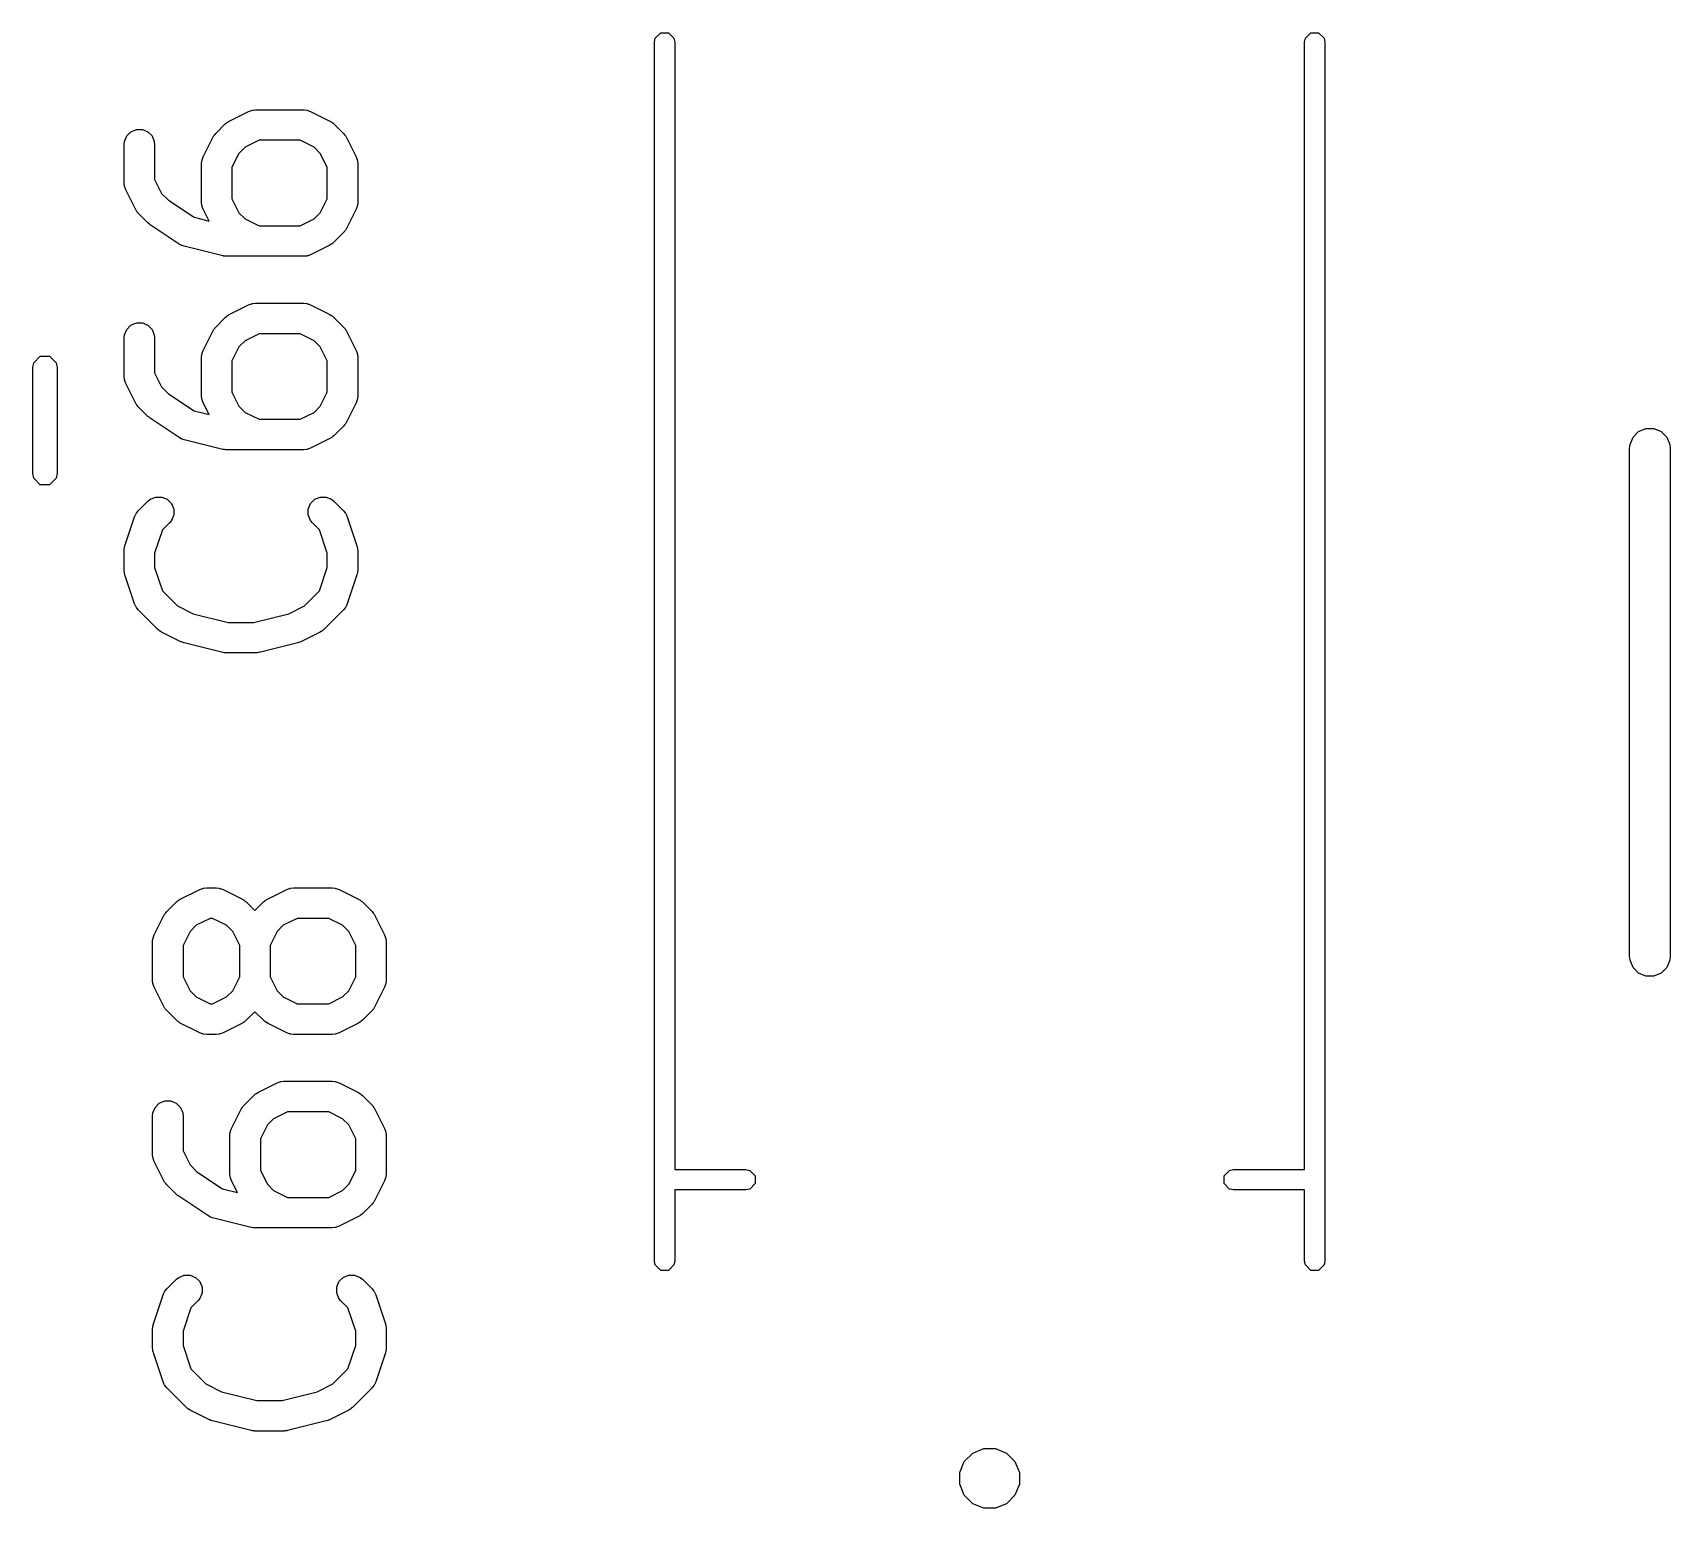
# Model space of a CAD drawing. Header units: inches. Extents: x 1.31 to 5.24, y -7.02 to -1.13.
# Drawn here: x 4.3618 to 4.6791, y -1.8786 to -1.5927 of the extents above; entities that cross this region are included whole.
import ezdxf

# ---------------------------------------------------------------- set-up
doc = ezdxf.new("R2010")
doc.units = ezdxf.units.IN
doc.header["$MEASUREMENT"] = 0
doc.layers.add('F.Silkscreen', color=41, linetype='CONTINUOUS', true_color=0xf2eda1)

msp = doc.modelspace()

# ---------------------------------------------------------------- linework, layer by layer
at = {"layer": 'F.Silkscreen', "linetype": 'CONTINUOUS'}
for p, q in [((4.48243, -1.59373), (4.4835, -1.59267)), ((4.4835, -1.59267), (4.48501, -1.59267)), ((4.48501, -1.59267), (4.48607, -1.59373)), ((4.60842, -1.59373), (4.60948, -1.59267)), ((4.60948, -1.59267), (4.61099, -1.59267)), ((4.61099, -1.59267), (4.61205, -1.59373)), ((4.48228, -1.59449), (4.48243, -1.59373)), ((4.48228, -1.83071), (4.48228, -1.59449)), ((4.48607, -1.59373), (4.48622, -1.59449)), ((4.48622, -1.59449), (4.48622, -1.81299)), ((4.60827, -1.59449), (4.60842, -1.59373)), ((4.60827, -1.81299), (4.60827, -1.59449)), ((4.61205, -1.59373), (4.6122, -1.59449)), ((4.6122, -1.59449), (4.6122, -1.83071)), ((4.3999, -1.60979), (4.40365, -1.60791)), ((4.40365, -1.60791), (4.40419, -1.60771)), ((4.40419, -1.60771), (4.4043, -1.6077)), ((4.4043, -1.6077), (4.40439, -1.60766)), ((4.40439, -1.60766), (4.40497, -1.6076)), ((4.40497, -1.6076), (4.41434, -1.6076)), ((4.41434, -1.6076), (4.41492, -1.60766)), ((4.41492, -1.60766), (4.41502, -1.6077)), ((4.41502, -1.6077), (4.41512, -1.60771)), ((4.41512, -1.60771), (4.41566, -1.60791)), ((4.41566, -1.60791), (4.41941, -1.60979)), ((4.38002, -1.61266), (4.38083, -1.61185)), ((4.38083, -1.61185), (4.3819, -1.61141)), ((4.3819, -1.61141), (4.38305, -1.61141)), ((4.38305, -1.61141), (4.38411, -1.61185)), ((4.38411, -1.61185), (4.38493, -1.61266)), ((4.39726, -1.61222), (4.39913, -1.61034)), ((4.39913, -1.61034), (4.39936, -1.61016)), ((4.39936, -1.61016), (4.39941, -1.6101)), ((4.39941, -1.6101), (4.3995, -1.61004)), ((4.3995, -1.61004), (4.39958, -1.60997)), ((4.39958, -1.60997), (4.39965, -1.60994)), ((4.39965, -1.60994), (4.3999, -1.60979)), ((4.41941, -1.60979), (4.41966, -1.60994)), ((4.41966, -1.60994), (4.41973, -1.60997)), ((4.41973, -1.60997), (4.41982, -1.61004)), ((4.41982, -1.61004), (4.4199, -1.6101)), ((4.4199, -1.6101), (4.41996, -1.61016)), ((4.41996, -1.61016), (4.42018, -1.61034)), ((4.42018, -1.61034), (4.42206, -1.61222)), ((4.37952, -1.6143), (4.37958, -1.61373)), ((4.37952, -1.6218), (4.37952, -1.6143)), ((4.37958, -1.61373), (4.38002, -1.61266)), ((4.38493, -1.61266), (4.38537, -1.61373)), ((4.38537, -1.61373), (4.38543, -1.6143)), ((4.38543, -1.6143), (4.38543, -1.62111)), ((4.39483, -1.61673), (4.39671, -1.61298)), ((4.39671, -1.61298), (4.39686, -1.61274)), ((4.39686, -1.61274), (4.39689, -1.61266)), ((4.39689, -1.61266), (4.39696, -1.61258)), ((4.39696, -1.61258), (4.39701, -1.61249)), ((4.39701, -1.61249), (4.39707, -1.61244)), ((4.39707, -1.61244), (4.39726, -1.61222)), ((4.40297, -1.61486), (4.40177, -1.61605)), ((4.40567, -1.61351), (4.40297, -1.61486)), ((4.41365, -1.61351), (4.40567, -1.61351)), ((4.41634, -1.61486), (4.41365, -1.61351)), ((4.41754, -1.61605), (4.41634, -1.61486)), ((4.42206, -1.61222), (4.42224, -1.61244)), ((4.42224, -1.61244), (4.4223, -1.61249)), ((4.4223, -1.61249), (4.42236, -1.61258)), ((4.42236, -1.61258), (4.42242, -1.61266)), ((4.42242, -1.61266), (4.42245, -1.61274)), ((4.42245, -1.61274), (4.42261, -1.61298)), ((4.42261, -1.61298), (4.42448, -1.61673)), ((4.39452, -1.61805), (4.39458, -1.61748)), ((4.39452, -1.62555), (4.39452, -1.61805)), ((4.39458, -1.61748), (4.39462, -1.61738)), ((4.39462, -1.61727), (4.39483, -1.61673)), ((4.39462, -1.61738), (4.39462, -1.61727)), ((4.40177, -1.61605), (4.40042, -1.61875)), ((4.41889, -1.61875), (4.41754, -1.61605)), ((4.42448, -1.61673), (4.42469, -1.61727)), ((4.42469, -1.61727), (4.4247, -1.61738)), ((4.4247, -1.61738), (4.42474, -1.61748)), ((4.42474, -1.61748), (4.4248, -1.61805)), ((4.4248, -1.61805), (4.4248, -1.62555)), ((4.38543, -1.62111), (4.38677, -1.6238)), ((4.40042, -1.61875), (4.40042, -1.62486)), ((4.41889, -1.62486), (4.41889, -1.61875)), ((4.37958, -1.62238), (4.37952, -1.6218)), ((4.37962, -1.62248), (4.37958, -1.62238)), ((4.37963, -1.62258), (4.37962, -1.62248)), ((4.37983, -1.62312), (4.37963, -1.62258)), ((4.38171, -1.62687), (4.37983, -1.62312)), ((4.38677, -1.6238), (4.3881, -1.62513)), ((4.38186, -1.62712), (4.38171, -1.62687)), ((4.38189, -1.62719), (4.38186, -1.62712)), ((4.38196, -1.62727), (4.38189, -1.62719)), ((4.38202, -1.62736), (4.38196, -1.62727)), ((4.38207, -1.62741), (4.38202, -1.62736)), ((4.38226, -1.62764), (4.38207, -1.62741)), ((4.38413, -1.62952), (4.38226, -1.62764)), ((4.3881, -1.62513), (4.39306, -1.62844)), ((4.39458, -1.62613), (4.39452, -1.62555)), ((4.39462, -1.62623), (4.39458, -1.62613)), ((4.39462, -1.62633), (4.39462, -1.62623)), ((4.39483, -1.62687), (4.39462, -1.62633)), ((4.39598, -1.62917), (4.39483, -1.62687)), ((4.40042, -1.62486), (4.40177, -1.62755)), ((4.40177, -1.62755), (4.40297, -1.62875)), ((4.41634, -1.62875), (4.41754, -1.62755)), ((4.41754, -1.62755), (4.41889, -1.62486)), ((4.42448, -1.62687), (4.42261, -1.63062)), ((4.42469, -1.62633), (4.42448, -1.62687)), ((4.4247, -1.62623), (4.42469, -1.62633)), ((4.42474, -1.62613), (4.4247, -1.62623)), ((4.4248, -1.62555), (4.42474, -1.62613)), ((4.38414, -1.62952), (4.38413, -1.62952)), ((4.38437, -1.62971), (4.38414, -1.62952)), ((4.38414, -1.62952), (4.38414, -1.62952)), ((4.38458, -1.62988), (4.38437, -1.62971)), ((4.39021, -1.63363), (4.38458, -1.62988)), ((4.38458, -1.62988), (4.38458, -1.62988)), ((4.38458, -1.62988), (4.38458, -1.62988)), ((4.39306, -1.62844), (4.39598, -1.62917)), ((4.40297, -1.62875), (4.40567, -1.6301)), ((4.40567, -1.6301), (4.41365, -1.6301)), ((4.41365, -1.6301), (4.41634, -1.62875)), ((4.42236, -1.63102), (4.4223, -1.63111)), ((4.42242, -1.63094), (4.42236, -1.63102)), ((4.42245, -1.63087), (4.42242, -1.63094)), ((4.42261, -1.63062), (4.42245, -1.63087)), ((4.39053, -1.6338), (4.39021, -1.63363)), ((4.39059, -1.63385), (4.39053, -1.6338)), ((4.39066, -1.63387), (4.39059, -1.63385)), ((4.39072, -1.63391), (4.39066, -1.63387)), ((4.39079, -1.63392), (4.39072, -1.63391)), ((4.39113, -1.63404), (4.39079, -1.63392)), ((4.39863, -1.63592), (4.39113, -1.63404)), ((4.41941, -1.63382), (4.41566, -1.63569)), ((4.41966, -1.63366), (4.41941, -1.63382)), ((4.41973, -1.63363), (4.41966, -1.63366)), ((4.41982, -1.63357), (4.41973, -1.63363)), ((4.4199, -1.63351), (4.41982, -1.63357)), ((4.41996, -1.63345), (4.4199, -1.63351)), ((4.42018, -1.63327), (4.41996, -1.63345)), ((4.42206, -1.63139), (4.42018, -1.63327)), ((4.42224, -1.63116), (4.42206, -1.63139)), ((4.4223, -1.63111), (4.42224, -1.63116)), ((4.39873, -1.63593), (4.39863, -1.63592)), ((4.39877, -1.63595), (4.39873, -1.63593)), ((4.39899, -1.63597), (4.39877, -1.63595)), ((4.3992, -1.636), (4.39899, -1.63597)), ((4.39925, -1.63599), (4.3992, -1.636)), ((4.39935, -1.636), (4.39925, -1.63599)), ((4.41434, -1.636), (4.39935, -1.636)), ((4.41492, -1.63595), (4.41434, -1.636)), ((4.41502, -1.63591), (4.41492, -1.63595)), ((4.41512, -1.6359), (4.41502, -1.63591)), ((4.41566, -1.63569), (4.41512, -1.6359)), ((4.3999, -1.64728), (4.40365, -1.64541)), ((4.40365, -1.64541), (4.40419, -1.6452)), ((4.40419, -1.6452), (4.4043, -1.64519)), ((4.4043, -1.64519), (4.40439, -1.64515)), ((4.40439, -1.64515), (4.40497, -1.6451)), ((4.40497, -1.6451), (4.41434, -1.6451)), ((4.41434, -1.6451), (4.41492, -1.64515)), ((4.41492, -1.64515), (4.41502, -1.64519)), ((4.41502, -1.64519), (4.41512, -1.6452)), ((4.41512, -1.6452), (4.41566, -1.64541)), ((4.41566, -1.64541), (4.41941, -1.64728)), ((4.38002, -1.65016), (4.38083, -1.64934)), ((4.38083, -1.64934), (4.3819, -1.6489)), ((4.3819, -1.6489), (4.38305, -1.6489)), ((4.38305, -1.6489), (4.38411, -1.64934)), ((4.38411, -1.64934), (4.38493, -1.65016)), ((4.39689, -1.65016), (4.39696, -1.65008)), ((4.39696, -1.65008), (4.39701, -1.64999)), ((4.39701, -1.64999), (4.39707, -1.64994)), ((4.39707, -1.64994), (4.39726, -1.64971)), ((4.39726, -1.64971), (4.39913, -1.64784)), ((4.39913, -1.64784), (4.39936, -1.64765)), ((4.39936, -1.64765), (4.39941, -1.64759)), ((4.39941, -1.64759), (4.3995, -1.64754)), ((4.3995, -1.64754), (4.39958, -1.64747)), ((4.39958, -1.64747), (4.39965, -1.64744)), ((4.39965, -1.64744), (4.3999, -1.64728)), ((4.41941, -1.64728), (4.41966, -1.64744)), ((4.41966, -1.64744), (4.41973, -1.64747)), ((4.41973, -1.64747), (4.41982, -1.64754)), ((4.41982, -1.64754), (4.4199, -1.64759)), ((4.4199, -1.64759), (4.41996, -1.64765)), ((4.41996, -1.64765), (4.42018, -1.64784)), ((4.42018, -1.64784), (4.42206, -1.64971)), ((4.42206, -1.64971), (4.42224, -1.64994)), ((4.42224, -1.64994), (4.4223, -1.64999)), ((4.4223, -1.64999), (4.42236, -1.65008)), ((4.42236, -1.65008), (4.42242, -1.65016)), ((4.37952, -1.6518), (4.37958, -1.65122)), ((4.37952, -1.6593), (4.37952, -1.6518)), ((4.37958, -1.65122), (4.38002, -1.65016)), ((4.38493, -1.65016), (4.38537, -1.65122)), ((4.38537, -1.65122), (4.38543, -1.6518)), ((4.38543, -1.6518), (4.38543, -1.6586)), ((4.39483, -1.65423), (4.39671, -1.65048)), ((4.39671, -1.65048), (4.39686, -1.65023)), ((4.39686, -1.65023), (4.39689, -1.65016)), ((4.40297, -1.65235), (4.40177, -1.65355)), ((4.40567, -1.651), (4.40297, -1.65235)), ((4.41365, -1.651), (4.40567, -1.651)), ((4.41634, -1.65235), (4.41365, -1.651)), ((4.41754, -1.65355), (4.41634, -1.65235)), ((4.42242, -1.65016), (4.42245, -1.65023)), ((4.42245, -1.65023), (4.42261, -1.65048)), ((4.42261, -1.65048), (4.42448, -1.65423)), ((4.36199, -1.65663), (4.36327, -1.65535)), ((4.36327, -1.65535), (4.36508, -1.65535)), ((4.36508, -1.65535), (4.36636, -1.65663)), ((4.39452, -1.65555), (4.39458, -1.65497)), ((4.39452, -1.66305), (4.39452, -1.65555)), ((4.39458, -1.65497), (4.39462, -1.65488)), ((4.39462, -1.65477), (4.39483, -1.65423)), ((4.39462, -1.65488), (4.39462, -1.65477)), ((4.40177, -1.65355), (4.40042, -1.65625)), ((4.40042, -1.65625), (4.40042, -1.66235)), ((4.41889, -1.65625), (4.41754, -1.65355)), ((4.41889, -1.66235), (4.41889, -1.65625)), ((4.42448, -1.65423), (4.42469, -1.65477)), ((4.42469, -1.65477), (4.4247, -1.65488)), ((4.4247, -1.65488), (4.42474, -1.65497)), ((4.42474, -1.65497), (4.4248, -1.65555)), ((4.4248, -1.65555), (4.4248, -1.66305)), ((4.36181, -1.65753), (4.36199, -1.65663)), ((4.36181, -1.6781), (4.36181, -1.65753)), ((4.36636, -1.65663), (4.36654, -1.65753)), ((4.36654, -1.65753), (4.36654, -1.6781)), ((4.37958, -1.65987), (4.37952, -1.6593)), ((4.38543, -1.6586), (4.38677, -1.6613)), ((4.37962, -1.65997), (4.37958, -1.65987)), ((4.37963, -1.66008), (4.37962, -1.65997)), ((4.37983, -1.66062), (4.37963, -1.66008)), ((4.38171, -1.66437), (4.37983, -1.66062)), ((4.38677, -1.6613), (4.3881, -1.66263)), ((4.3881, -1.66263), (4.39306, -1.66593)), ((4.40042, -1.66235), (4.40177, -1.66505)), ((4.41754, -1.66505), (4.41889, -1.66235)), ((4.38186, -1.66462), (4.38171, -1.66437)), ((4.38189, -1.66469), (4.38186, -1.66462)), ((4.38196, -1.66477), (4.38189, -1.66469)), ((4.38202, -1.66486), (4.38196, -1.66477)), ((4.38207, -1.66491), (4.38202, -1.66486)), ((4.38226, -1.66514), (4.38207, -1.66491)), ((4.38413, -1.66701), (4.38226, -1.66514)), ((4.39306, -1.66593), (4.39598, -1.66666)), ((4.39458, -1.66362), (4.39452, -1.66305)), ((4.39462, -1.66372), (4.39458, -1.66362)), ((4.39462, -1.66383), (4.39462, -1.66372)), ((4.39483, -1.66437), (4.39462, -1.66383)), ((4.39598, -1.66666), (4.39483, -1.66437)), ((4.40177, -1.66505), (4.40297, -1.66625)), ((4.41634, -1.66625), (4.41754, -1.66505)), ((4.42448, -1.66437), (4.42261, -1.66812)), ((4.42469, -1.66383), (4.42448, -1.66437)), ((4.4247, -1.66372), (4.42469, -1.66383)), ((4.42474, -1.66362), (4.4247, -1.66372)), ((4.4248, -1.66305), (4.42474, -1.66362)), ((4.38414, -1.66701), (4.38413, -1.66701)), ((4.38437, -1.6672), (4.38414, -1.66701)), ((4.38414, -1.66701), (4.38414, -1.66701)), ((4.38458, -1.66738), (4.38437, -1.6672)), ((4.39021, -1.67113), (4.38458, -1.66738)), ((4.38458, -1.66738), (4.38458, -1.66738)), ((4.38458, -1.66738), (4.38458, -1.66738)), ((4.40297, -1.66625), (4.40567, -1.66759)), ((4.40567, -1.66759), (4.41365, -1.66759)), ((4.41365, -1.66759), (4.41634, -1.66625)), ((4.42206, -1.66889), (4.42018, -1.67076)), ((4.42224, -1.66866), (4.42206, -1.66889)), ((4.4223, -1.66861), (4.42224, -1.66866)), ((4.42236, -1.66852), (4.4223, -1.66861)), ((4.42242, -1.66844), (4.42236, -1.66852)), ((4.42245, -1.66837), (4.42242, -1.66844)), ((4.42261, -1.66812), (4.42245, -1.66837)), ((4.39053, -1.6713), (4.39021, -1.67113)), ((4.39059, -1.67134), (4.39053, -1.6713)), ((4.39066, -1.67137), (4.39059, -1.67134)), ((4.39072, -1.6714), (4.39066, -1.67137)), ((4.39079, -1.67142), (4.39072, -1.6714)), ((4.39113, -1.67154), (4.39079, -1.67142)), ((4.39863, -1.67341), (4.39113, -1.67154)), ((4.41941, -1.67131), (4.41566, -1.67319)), ((4.41966, -1.67116), (4.41941, -1.67131)), ((4.41973, -1.67113), (4.41966, -1.67116)), ((4.41982, -1.67106), (4.41973, -1.67113)), ((4.4199, -1.67101), (4.41982, -1.67106)), ((4.41996, -1.67095), (4.4199, -1.67101)), ((4.42018, -1.67076), (4.41996, -1.67095)), ((4.67134, -1.67246), (4.67192, -1.67104)), ((4.67192, -1.67104), (4.67301, -1.66995)), ((4.67301, -1.66995), (4.67443, -1.66937)), ((4.67443, -1.66937), (4.67596, -1.66937)), ((4.67596, -1.66937), (4.67738, -1.66995)), ((4.67738, -1.66995), (4.67847, -1.67104)), ((4.67847, -1.67104), (4.67906, -1.67246)), ((4.39873, -1.67343), (4.39863, -1.67341)), ((4.39877, -1.67344), (4.39873, -1.67343)), ((4.39899, -1.67346), (4.39877, -1.67344)), ((4.3992, -1.6735), (4.39899, -1.67346)), ((4.39925, -1.67349), (4.3992, -1.6735)), ((4.39935, -1.6735), (4.39925, -1.67349)), ((4.41434, -1.6735), (4.39935, -1.6735)), ((4.41492, -1.67344), (4.41434, -1.6735)), ((4.41502, -1.6734), (4.41492, -1.67344)), ((4.41512, -1.6734), (4.41502, -1.6734)), ((4.41566, -1.67319), (4.41512, -1.6734)), ((4.67126, -1.67323), (4.67134, -1.67246)), ((4.67126, -1.77165), (4.67126, -1.67323)), ((4.67906, -1.67246), (4.67913, -1.67323)), ((4.67913, -1.67323), (4.67913, -1.77165)), ((4.36199, -1.679), (4.36181, -1.6781)), ((4.36654, -1.6781), (4.36636, -1.679)), ((4.36327, -1.68028), (4.36199, -1.679)), ((4.36508, -1.68028), (4.36327, -1.68028)), ((4.36636, -1.679), (4.36508, -1.68028)), ((4.38226, -1.68533), (4.38413, -1.68346)), ((4.38413, -1.68346), (4.38458, -1.68309)), ((4.38458, -1.68309), (4.38565, -1.68265)), ((4.38565, -1.68265), (4.3868, -1.68265)), ((4.3868, -1.68265), (4.38786, -1.68309)), ((4.38786, -1.68309), (4.38868, -1.68391)), ((4.38868, -1.68391), (4.38912, -1.68497)), ((4.38912, -1.68497), (4.38912, -1.68612)), ((4.4152, -1.68497), (4.41564, -1.68391)), ((4.4152, -1.68612), (4.4152, -1.68497)), ((4.41564, -1.68391), (4.41645, -1.68309)), ((4.41645, -1.68309), (4.41752, -1.68265)), ((4.41752, -1.68265), (4.41867, -1.68265)), ((4.41867, -1.68265), (4.41973, -1.68309)), ((4.41973, -1.68309), (4.42018, -1.68346)), ((4.42018, -1.68346), (4.42206, -1.68533)), ((4.37967, -1.69211), (4.38155, -1.68649)), ((4.38155, -1.68649), (4.38178, -1.68596)), ((4.38178, -1.68596), (4.38185, -1.68588)), ((4.38185, -1.68588), (4.38189, -1.68578)), ((4.38189, -1.68578), (4.38226, -1.68533)), ((4.38831, -1.68763), (4.38693, -1.68902)), ((4.38868, -1.68719), (4.38831, -1.68763)), ((4.38912, -1.68612), (4.38868, -1.68719)), ((4.41564, -1.68719), (4.4152, -1.68612)), ((4.41601, -1.68763), (4.41564, -1.68719)), ((4.41739, -1.68902), (4.41601, -1.68763)), ((4.42206, -1.68533), (4.42242, -1.68578)), ((4.42242, -1.68578), (4.42246, -1.68588)), ((4.42246, -1.68588), (4.42253, -1.68596)), ((4.42253, -1.68596), (4.42277, -1.68649)), ((4.42277, -1.68649), (4.42464, -1.69211)), ((4.38693, -1.68902), (4.38543, -1.69352)), ((4.41889, -1.69352), (4.41739, -1.68902)), ((4.37952, -1.69304), (4.37955, -1.69275)), ((4.37952, -1.69679), (4.37952, -1.69304)), ((4.37954, -1.69268), (4.37957, -1.69257)), ((4.37955, -1.69275), (4.37954, -1.69268)), ((4.37957, -1.69257), (4.37958, -1.69247)), ((4.37958, -1.69247), (4.37961, -1.6924)), ((4.37961, -1.6924), (4.37967, -1.69211)), ((4.38543, -1.69352), (4.38543, -1.69632)), ((4.41889, -1.69632), (4.41889, -1.69352)), ((4.42464, -1.69211), (4.42471, -1.6924)), ((4.42471, -1.6924), (4.42474, -1.69247)), ((4.42474, -1.69247), (4.42475, -1.69257)), ((4.42475, -1.69257), (4.42477, -1.69268)), ((4.42477, -1.69268), (4.42477, -1.69275)), ((4.42477, -1.69275), (4.4248, -1.69304)), ((4.4248, -1.69304), (4.4248, -1.69679)), ((4.37955, -1.69709), (4.37952, -1.69679)), ((4.37954, -1.69716), (4.37955, -1.69709)), ((4.37957, -1.69727), (4.37954, -1.69716)), ((4.37958, -1.69737), (4.37957, -1.69727)), ((4.37961, -1.69744), (4.37958, -1.69737)), ((4.37967, -1.69773), (4.37961, -1.69744)), ((4.38543, -1.69632), (4.38693, -1.70082)), ((4.41739, -1.70082), (4.41889, -1.69632)), ((4.42471, -1.69744), (4.42464, -1.69773)), ((4.42474, -1.69737), (4.42471, -1.69744)), ((4.42475, -1.69727), (4.42474, -1.69737)), ((4.42477, -1.69716), (4.42475, -1.69727)), ((4.4248, -1.69679), (4.42477, -1.69709)), ((4.42477, -1.69709), (4.42477, -1.69716)), ((4.38155, -1.70335), (4.37967, -1.69773)), ((4.38693, -1.70082), (4.38985, -1.70374)), ((4.41447, -1.70374), (4.41739, -1.70082)), ((4.42464, -1.69773), (4.42277, -1.70335)), ((4.38178, -1.70388), (4.38155, -1.70335)), ((4.38185, -1.70396), (4.38178, -1.70388)), ((4.38189, -1.70406), (4.38185, -1.70396)), ((4.38985, -1.70374), (4.39288, -1.70526)), ((4.41144, -1.70526), (4.41447, -1.70374)), ((4.42246, -1.70396), (4.42242, -1.70406)), ((4.42253, -1.70388), (4.42246, -1.70396)), ((4.42277, -1.70335), (4.42253, -1.70388)), ((4.38226, -1.70451), (4.38189, -1.70406)), ((4.38601, -1.70826), (4.38226, -1.70451)), ((4.39288, -1.70526), (4.39971, -1.70696)), ((4.39971, -1.70696), (4.40461, -1.70696)), ((4.40461, -1.70696), (4.41144, -1.70526)), ((4.42206, -1.70451), (4.41831, -1.70826)), ((4.42242, -1.70406), (4.42206, -1.70451)), ((4.38624, -1.70844), (4.38601, -1.70826)), ((4.38629, -1.7085), (4.38624, -1.70844)), ((4.38638, -1.70856), (4.38629, -1.7085)), ((4.38646, -1.70862), (4.38638, -1.70856)), ((4.38653, -1.70865), (4.38646, -1.70862)), ((4.38678, -1.70881), (4.38653, -1.70865)), ((4.39053, -1.71068), (4.38678, -1.70881)), ((4.41754, -1.70881), (4.41379, -1.71068)), ((4.41779, -1.70865), (4.41754, -1.70881)), ((4.41786, -1.70862), (4.41779, -1.70865)), ((4.41794, -1.70856), (4.41786, -1.70862)), ((4.41803, -1.7085), (4.41794, -1.70856)), ((4.41808, -1.70844), (4.41803, -1.7085)), ((4.41831, -1.70826), (4.41808, -1.70844)), ((4.39057, -1.7107), (4.39053, -1.71068)), ((4.39059, -1.71071), (4.39057, -1.7107)), ((4.39083, -1.7108), (4.39059, -1.71071)), ((4.39107, -1.71089), (4.39083, -1.7108)), ((4.39109, -1.71089), (4.39107, -1.71089)), ((4.39113, -1.71091), (4.39109, -1.71089)), ((4.39863, -1.71278), (4.39113, -1.71091)), ((4.39873, -1.7128), (4.39863, -1.71278)), ((4.39877, -1.71281), (4.39873, -1.7128)), ((4.39899, -1.71283), (4.39877, -1.71281)), ((4.3992, -1.71287), (4.39899, -1.71283)), ((4.39925, -1.71286), (4.3992, -1.71287)), ((4.39935, -1.71287), (4.39925, -1.71286)), ((4.40497, -1.71287), (4.39935, -1.71287)), ((4.40507, -1.71286), (4.40497, -1.71287)), ((4.40511, -1.71287), (4.40507, -1.71286)), ((4.40533, -1.71283), (4.40511, -1.71287)), ((4.40555, -1.71281), (4.40533, -1.71283)), ((4.40559, -1.7128), (4.40555, -1.71281)), ((4.40569, -1.71278), (4.40559, -1.7128)), ((4.41319, -1.71091), (4.40569, -1.71278)), ((4.41323, -1.71089), (4.41319, -1.71091)), ((4.41325, -1.71089), (4.41323, -1.71089)), ((4.41349, -1.7108), (4.41325, -1.71089)), ((4.41373, -1.71071), (4.41349, -1.7108)), ((4.41375, -1.7107), (4.41373, -1.71071)), ((4.41379, -1.71068), (4.41375, -1.7107)), ((4.38777, -1.763), (4.38965, -1.76113)), ((4.38965, -1.76113), (4.38987, -1.76094)), ((4.38987, -1.76094), (4.38992, -1.76088)), ((4.38992, -1.76088), (4.39001, -1.76083)), ((4.39001, -1.76083), (4.39009, -1.76076)), ((4.39009, -1.76076), (4.39017, -1.76073)), ((4.39017, -1.76073), (4.39041, -1.76058)), ((4.39041, -1.76058), (4.39416, -1.7587)), ((4.39416, -1.7587), (4.3947, -1.75849)), ((4.3947, -1.75849), (4.39481, -1.75849)), ((4.39481, -1.75849), (4.39491, -1.75845)), ((4.39491, -1.75845), (4.39548, -1.75839)), ((4.39548, -1.75839), (4.39736, -1.75839)), ((4.39736, -1.75839), (4.39793, -1.75845)), ((4.39793, -1.75845), (4.39803, -1.75849)), ((4.39803, -1.75849), (4.39814, -1.75849)), ((4.39814, -1.75849), (4.39868, -1.7587)), ((4.39868, -1.7587), (4.40243, -1.76058)), ((4.40243, -1.76058), (4.40268, -1.76073)), ((4.40268, -1.76073), (4.40275, -1.76076)), ((4.40275, -1.76076), (4.40283, -1.76083)), ((4.40283, -1.76083), (4.40292, -1.76088)), ((4.40292, -1.76088), (4.40297, -1.76094)), ((4.40297, -1.76094), (4.4032, -1.76113)), ((4.4032, -1.76113), (4.40486, -1.76279)), ((4.40486, -1.76279), (4.40652, -1.76113)), ((4.40652, -1.76113), (4.40675, -1.76094)), ((4.40675, -1.76094), (4.4068, -1.76088)), ((4.4068, -1.76088), (4.40689, -1.76083)), ((4.40689, -1.76083), (4.40697, -1.76076)), ((4.40697, -1.76076), (4.40704, -1.76073)), ((4.40704, -1.76073), (4.40729, -1.76058)), ((4.40729, -1.76058), (4.41104, -1.7587)), ((4.41104, -1.7587), (4.41158, -1.75849)), ((4.41158, -1.75849), (4.41168, -1.75849)), ((4.41168, -1.75849), (4.41178, -1.75845)), ((4.41178, -1.75845), (4.41236, -1.75839)), ((4.41236, -1.75839), (4.41986, -1.75839)), ((4.41986, -1.75839), (4.42043, -1.75845)), ((4.42043, -1.75845), (4.42053, -1.75849)), ((4.42053, -1.75849), (4.42064, -1.75849)), ((4.42064, -1.75849), (4.42118, -1.7587)), ((4.42118, -1.7587), (4.42493, -1.76058)), ((4.42493, -1.76058), (4.42517, -1.76073)), ((4.42517, -1.76073), (4.42525, -1.76076)), ((4.42525, -1.76076), (4.42533, -1.76083)), ((4.42533, -1.76083), (4.42542, -1.76088)), ((4.42542, -1.76088), (4.42547, -1.76094)), ((4.42547, -1.76094), (4.42569, -1.76113)), ((4.42569, -1.76113), (4.42757, -1.763)), ((4.38534, -1.76752), (4.38722, -1.76377)), ((4.38722, -1.76377), (4.38737, -1.76352)), ((4.38737, -1.76352), (4.3874, -1.76345)), ((4.3874, -1.76345), (4.38747, -1.76337)), ((4.38747, -1.76337), (4.38753, -1.76328)), ((4.38753, -1.76328), (4.38759, -1.76323)), ((4.38759, -1.76323), (4.38777, -1.763)), ((4.39618, -1.7643), (4.39348, -1.76564)), ((4.39666, -1.7643), (4.39618, -1.7643)), ((4.39936, -1.76564), (4.39666, -1.7643)), ((4.41305, -1.7643), (4.41036, -1.76564)), ((4.41916, -1.7643), (4.41305, -1.7643)), ((4.42186, -1.76564), (4.41916, -1.7643)), ((4.42757, -1.763), (4.42775, -1.76323)), ((4.42775, -1.76323), (4.42781, -1.76328)), ((4.42781, -1.76328), (4.42787, -1.76337)), ((4.42787, -1.76337), (4.42794, -1.76345)), ((4.42794, -1.76345), (4.42797, -1.76352)), ((4.42797, -1.76352), (4.42812, -1.76377)), ((4.42812, -1.76377), (4.43, -1.76752)), ((4.39229, -1.76684), (4.39094, -1.76954)), ((4.39348, -1.76564), (4.39229, -1.76684)), ((4.40056, -1.76684), (4.39936, -1.76564)), ((4.40191, -1.76954), (4.40056, -1.76684)), ((4.40916, -1.76684), (4.40781, -1.76954)), ((4.41036, -1.76564), (4.40916, -1.76684)), ((4.42305, -1.76684), (4.42186, -1.76564)), ((4.4244, -1.76954), (4.42305, -1.76684)), ((4.38503, -1.76884), (4.38509, -1.76827)), ((4.38503, -1.77634), (4.38503, -1.76884)), ((4.38509, -1.76827), (4.38513, -1.76817)), ((4.38513, -1.76817), (4.38514, -1.76806)), ((4.38514, -1.76806), (4.38534, -1.76752)), ((4.39094, -1.76954), (4.39094, -1.77564)), ((4.40191, -1.77564), (4.40191, -1.76954)), ((4.40781, -1.76954), (4.40781, -1.77564)), ((4.4244, -1.77564), (4.4244, -1.76954)), ((4.43, -1.76752), (4.4302, -1.76806)), ((4.4302, -1.76806), (4.43021, -1.76817)), ((4.43021, -1.76817), (4.43025, -1.76827)), ((4.43025, -1.76827), (4.43031, -1.76884)), ((4.43031, -1.76884), (4.43031, -1.77634)), ((4.67134, -1.77242), (4.67126, -1.77165)), ((4.67192, -1.77384), (4.67134, -1.77242)), ((4.67906, -1.77242), (4.67847, -1.77384)), ((4.67913, -1.77165), (4.67906, -1.77242)), ((4.38509, -1.77692), (4.38503, -1.77634)), ((4.38513, -1.77701), (4.38509, -1.77692)), ((4.39094, -1.77564), (4.39229, -1.77834)), ((4.40056, -1.77834), (4.40191, -1.77564)), ((4.40781, -1.77564), (4.40916, -1.77834)), ((4.42305, -1.77834), (4.4244, -1.77564)), ((4.43025, -1.77692), (4.43021, -1.77701)), ((4.43031, -1.77634), (4.43025, -1.77692)), ((4.67301, -1.77493), (4.67192, -1.77384)), ((4.67443, -1.77551), (4.67301, -1.77493)), ((4.67596, -1.77551), (4.67443, -1.77551)), ((4.67738, -1.77493), (4.67596, -1.77551)), ((4.67847, -1.77384), (4.67738, -1.77493)), ((4.38514, -1.77712), (4.38513, -1.77701)), ((4.38534, -1.77766), (4.38514, -1.77712)), ((4.38722, -1.78141), (4.38534, -1.77766)), ((4.39229, -1.77834), (4.39348, -1.77954)), ((4.39348, -1.77954), (4.39618, -1.78089)), ((4.39666, -1.78089), (4.39936, -1.77954)), ((4.39936, -1.77954), (4.40056, -1.77834)), ((4.40916, -1.77834), (4.41036, -1.77954)), ((4.41036, -1.77954), (4.41305, -1.78089)), ((4.41916, -1.78089), (4.42186, -1.77954)), ((4.42186, -1.77954), (4.42305, -1.77834)), ((4.43, -1.77766), (4.42812, -1.78141)), ((4.4302, -1.77712), (4.43, -1.77766)), ((4.43021, -1.77701), (4.4302, -1.77712)), ((4.38737, -1.78166), (4.38722, -1.78141)), ((4.3874, -1.78173), (4.38737, -1.78166)), ((4.38747, -1.78181), (4.3874, -1.78173)), ((4.38753, -1.7819), (4.38747, -1.78181)), ((4.38759, -1.78195), (4.38753, -1.7819)), ((4.38777, -1.78218), (4.38759, -1.78195)), ((4.38965, -1.78405), (4.38777, -1.78218)), ((4.39618, -1.78089), (4.39666, -1.78089)), ((4.40486, -1.78239), (4.4032, -1.78405)), ((4.40652, -1.78405), (4.40486, -1.78239)), ((4.41305, -1.78089), (4.41916, -1.78089)), ((4.42757, -1.78218), (4.42569, -1.78405)), ((4.42775, -1.78195), (4.42757, -1.78218)), ((4.42781, -1.7819), (4.42775, -1.78195)), ((4.42787, -1.78181), (4.42781, -1.7819)), ((4.42794, -1.78173), (4.42787, -1.78181)), ((4.42797, -1.78166), (4.42794, -1.78173)), ((4.42812, -1.78141), (4.42797, -1.78166)), ((4.38987, -1.78424), (4.38965, -1.78405)), ((4.38992, -1.7843), (4.38987, -1.78424)), ((4.39001, -1.78435), (4.38992, -1.7843)), ((4.39009, -1.78442), (4.39001, -1.78435)), ((4.39017, -1.78445), (4.39009, -1.78442)), ((4.39041, -1.78461), (4.39017, -1.78445)), ((4.39416, -1.78648), (4.39041, -1.78461)), ((4.3947, -1.78669), (4.39416, -1.78648)), ((4.39868, -1.78648), (4.39814, -1.78669)), ((4.40243, -1.78461), (4.39868, -1.78648)), ((4.40268, -1.78445), (4.40243, -1.78461)), ((4.40275, -1.78442), (4.40268, -1.78445)), ((4.40283, -1.78435), (4.40275, -1.78442)), ((4.40292, -1.7843), (4.40283, -1.78435)), ((4.40297, -1.78424), (4.40292, -1.7843)), ((4.4032, -1.78405), (4.40297, -1.78424)), ((4.40675, -1.78424), (4.40652, -1.78405)), ((4.4068, -1.7843), (4.40675, -1.78424)), ((4.40689, -1.78435), (4.4068, -1.7843)), ((4.40697, -1.78442), (4.40689, -1.78435)), ((4.40704, -1.78445), (4.40697, -1.78442)), ((4.40729, -1.78461), (4.40704, -1.78445)), ((4.41104, -1.78648), (4.40729, -1.78461)), ((4.41158, -1.78669), (4.41104, -1.78648)), ((4.42118, -1.78648), (4.42064, -1.78669)), ((4.42493, -1.78461), (4.42118, -1.78648)), ((4.42517, -1.78445), (4.42493, -1.78461)), ((4.42525, -1.78442), (4.42517, -1.78445)), ((4.42533, -1.78435), (4.42525, -1.78442)), ((4.42542, -1.7843), (4.42533, -1.78435)), ((4.42547, -1.78424), (4.42542, -1.7843)), ((4.42569, -1.78405), (4.42547, -1.78424)), ((4.39481, -1.78669), (4.3947, -1.78669)), ((4.39491, -1.78674), (4.39481, -1.78669)), ((4.39548, -1.78679), (4.39491, -1.78674)), ((4.39736, -1.78679), (4.39548, -1.78679)), ((4.39793, -1.78674), (4.39736, -1.78679)), ((4.39803, -1.78669), (4.39793, -1.78674)), ((4.39814, -1.78669), (4.39803, -1.78669)), ((4.41168, -1.78669), (4.41158, -1.78669)), ((4.41178, -1.78674), (4.41168, -1.78669)), ((4.41236, -1.78679), (4.41178, -1.78674)), ((4.41986, -1.78679), (4.41236, -1.78679)), ((4.42043, -1.78674), (4.41986, -1.78679)), ((4.42053, -1.78669), (4.42043, -1.78674)), ((4.42064, -1.78669), (4.42053, -1.78669)), ((4.40916, -1.7962), (4.4097, -1.79599)), ((4.4097, -1.79599), (4.40981, -1.79598)), ((4.40981, -1.79598), (4.40991, -1.79594)), ((4.40991, -1.79594), (4.41048, -1.79588)), ((4.41048, -1.79588), (4.41986, -1.79588)), ((4.41986, -1.79588), (4.42043, -1.79594)), ((4.42043, -1.79594), (4.42053, -1.79598)), ((4.42053, -1.79598), (4.42064, -1.79599)), ((4.42064, -1.79599), (4.42118, -1.7962)), ((4.40277, -1.8005), (4.40464, -1.79862)), ((4.40464, -1.79862), (4.40487, -1.79844)), ((4.40487, -1.79844), (4.40492, -1.79838)), ((4.40492, -1.79838), (4.40501, -1.79832)), ((4.40501, -1.79832), (4.40509, -1.79826)), ((4.40509, -1.79826), (4.40516, -1.79823)), ((4.40516, -1.79823), (4.40541, -1.79807)), ((4.40541, -1.79807), (4.40916, -1.7962)), ((4.42118, -1.7962), (4.42493, -1.79807)), ((4.42493, -1.79807), (4.42517, -1.79823)), ((4.42517, -1.79823), (4.42525, -1.79826)), ((4.42525, -1.79826), (4.42533, -1.79832)), ((4.42533, -1.79832), (4.42542, -1.79838)), ((4.42542, -1.79838), (4.42547, -1.79844)), ((4.42547, -1.79844), (4.42569, -1.79862)), ((4.42569, -1.79862), (4.42757, -1.8005)), ((4.38503, -1.80259), (4.38509, -1.80201)), ((4.38509, -1.80201), (4.38553, -1.80095)), ((4.38553, -1.80095), (4.38634, -1.80013)), ((4.38634, -1.80013), (4.38741, -1.79969)), ((4.38741, -1.79969), (4.38856, -1.79969)), ((4.38856, -1.79969), (4.38963, -1.80013)), ((4.38963, -1.80013), (4.39044, -1.80095)), ((4.39044, -1.80095), (4.39088, -1.80201)), ((4.39088, -1.80201), (4.39094, -1.80259)), ((4.40034, -1.80502), (4.40222, -1.80127)), ((4.40222, -1.80127), (4.40237, -1.80102)), ((4.40237, -1.80102), (4.4024, -1.80095)), ((4.4024, -1.80095), (4.40247, -1.80087)), ((4.40247, -1.80087), (4.40253, -1.80078)), ((4.40253, -1.80078), (4.40258, -1.80073)), ((4.40258, -1.80073), (4.40277, -1.8005)), ((4.41118, -1.80179), (4.40848, -1.80314)), ((4.41916, -1.80179), (4.41118, -1.80179)), ((4.42186, -1.80314), (4.41916, -1.80179)), ((4.42757, -1.8005), (4.42775, -1.80073)), ((4.42775, -1.80073), (4.42781, -1.80078)), ((4.42781, -1.80078), (4.42787, -1.80087)), ((4.42787, -1.80087), (4.42794, -1.80095)), ((4.42794, -1.80095), (4.42797, -1.80102)), ((4.42797, -1.80102), (4.42812, -1.80127)), ((4.42812, -1.80127), (4.43, -1.80502)), ((4.38503, -1.81009), (4.38503, -1.80259)), ((4.39094, -1.80259), (4.39094, -1.80939)), ((4.40013, -1.80566), (4.40014, -1.80556)), ((4.40014, -1.80556), (4.40034, -1.80502)), ((4.40728, -1.80434), (4.40594, -1.80703)), ((4.40848, -1.80314), (4.40728, -1.80434)), ((4.42305, -1.80434), (4.42186, -1.80314)), ((4.4244, -1.80703), (4.42305, -1.80434)), ((4.43, -1.80502), (4.4302, -1.80556)), ((4.4302, -1.80556), (4.43021, -1.80566)), ((4.40003, -1.80634), (4.40009, -1.80576)), ((4.40003, -1.81384), (4.40003, -1.80634)), ((4.40009, -1.80576), (4.40013, -1.80566)), ((4.40594, -1.80703), (4.40594, -1.81314)), ((4.4244, -1.81314), (4.4244, -1.80703)), ((4.43021, -1.80566), (4.43025, -1.80576)), ((4.43025, -1.80576), (4.43031, -1.80634)), ((4.43031, -1.80634), (4.43031, -1.81384)), ((4.38509, -1.81066), (4.38503, -1.81009)), ((4.38513, -1.81076), (4.38509, -1.81066)), ((4.38514, -1.81087), (4.38513, -1.81076)), ((4.38534, -1.81141), (4.38514, -1.81087)), ((4.38722, -1.81516), (4.38534, -1.81141)), ((4.39094, -1.80939), (4.39229, -1.81209)), ((4.39229, -1.81209), (4.39362, -1.81342)), ((4.39362, -1.81342), (4.39857, -1.81672)), ((4.40009, -1.81441), (4.40003, -1.81384)), ((4.40013, -1.81451), (4.40009, -1.81441)), ((4.40014, -1.81462), (4.40013, -1.81451)), ((4.40034, -1.81516), (4.40014, -1.81462)), ((4.40594, -1.81314), (4.40728, -1.81584)), ((4.42305, -1.81584), (4.4244, -1.81314)), ((4.4302, -1.81462), (4.43, -1.81516)), ((4.43021, -1.81451), (4.4302, -1.81462)), ((4.43025, -1.81441), (4.43021, -1.81451)), ((4.43031, -1.81384), (4.43025, -1.81441)), ((4.48622, -1.81299), (4.5, -1.81299)), ((4.5, -1.81299), (4.50075, -1.81314)), ((4.50075, -1.81314), (4.50182, -1.81421)), ((4.50182, -1.81421), (4.50182, -1.81571)), ((4.59267, -1.81421), (4.59373, -1.81314)), ((4.59267, -1.81571), (4.59267, -1.81421)), ((4.59373, -1.81314), (4.59449, -1.81299)), ((4.59449, -1.81299), (4.60827, -1.81299)), ((4.38737, -1.8154), (4.38722, -1.81516)), ((4.3874, -1.81548), (4.38737, -1.8154)), ((4.38747, -1.81556), (4.3874, -1.81548)), ((4.38753, -1.81565), (4.38747, -1.81556)), ((4.38759, -1.8157), (4.38753, -1.81565)), ((4.38777, -1.81592), (4.38759, -1.8157)), ((4.38965, -1.8178), (4.38777, -1.81592)), ((4.38988, -1.81799), (4.38965, -1.8178)), ((4.38965, -1.8178), (4.38965, -1.8178)), ((4.38965, -1.8178), (4.38965, -1.8178)), ((4.39009, -1.81817), (4.38988, -1.81799)), ((4.3901, -1.81817), (4.39009, -1.81817)), ((4.39009, -1.81817), (4.39009, -1.81817)), ((4.39572, -1.82192), (4.3901, -1.81817)), ((4.39857, -1.81672), (4.40149, -1.81745)), ((4.40149, -1.81745), (4.40034, -1.81516)), ((4.40728, -1.81584), (4.40848, -1.81703)), ((4.40848, -1.81703), (4.41118, -1.81838)), ((4.41916, -1.81838), (4.42186, -1.81703)), ((4.42186, -1.81703), (4.42305, -1.81584)), ((4.43, -1.81516), (4.42812, -1.81891)), ((4.5, -1.81693), (4.48622, -1.81693)), ((4.48622, -1.81693), (4.48622, -1.83071)), ((4.50075, -1.81678), (4.5, -1.81693)), ((4.50182, -1.81571), (4.50075, -1.81678)), ((4.59373, -1.81678), (4.59267, -1.81571)), ((4.59449, -1.81693), (4.59373, -1.81678)), ((4.60827, -1.81693), (4.59449, -1.81693)), ((4.60827, -1.83071), (4.60827, -1.81693)), ((4.41118, -1.81838), (4.41916, -1.81838)), ((4.42757, -1.81967), (4.42569, -1.82155)), ((4.42775, -1.81945), (4.42757, -1.81967)), ((4.42781, -1.8194), (4.42775, -1.81945)), ((4.42787, -1.81931), (4.42781, -1.8194)), ((4.42794, -1.81923), (4.42787, -1.81931)), ((4.42797, -1.81915), (4.42794, -1.81923)), ((4.42812, -1.81891), (4.42797, -1.81915)), ((4.39604, -1.82209), (4.39572, -1.82192)), ((4.3961, -1.82213), (4.39604, -1.82209)), ((4.39617, -1.82215), (4.3961, -1.82213)), ((4.39623, -1.82219), (4.39617, -1.82215)), ((4.3963, -1.8222), (4.39623, -1.82219)), ((4.39664, -1.82232), (4.3963, -1.8222)), ((4.40414, -1.8242), (4.39664, -1.82232)), ((4.40424, -1.82421), (4.40414, -1.8242)), ((4.40428, -1.82423), (4.40424, -1.82421)), ((4.4045, -1.82425), (4.40428, -1.82423)), ((4.40471, -1.82428), (4.4045, -1.82425)), ((4.40476, -1.82428), (4.40471, -1.82428)), ((4.40486, -1.82429), (4.40476, -1.82428)), ((4.41986, -1.82429), (4.40486, -1.82429)), ((4.42043, -1.82423), (4.41986, -1.82429)), ((4.42053, -1.82419), (4.42043, -1.82423)), ((4.42064, -1.82418), (4.42053, -1.82419)), ((4.42118, -1.82398), (4.42064, -1.82418)), ((4.42493, -1.8221), (4.42118, -1.82398)), ((4.42517, -1.82194), (4.42493, -1.8221)), ((4.42525, -1.82192), (4.42517, -1.82194)), ((4.42533, -1.82185), (4.42525, -1.82192)), ((4.42542, -1.82179), (4.42533, -1.82185)), ((4.42547, -1.82173), (4.42542, -1.82179)), ((4.42569, -1.82155), (4.42547, -1.82173)), ((4.48243, -1.83146), (4.48228, -1.83071)), ((4.48622, -1.83071), (4.48607, -1.83146)), ((4.60842, -1.83146), (4.60827, -1.83071)), ((4.6122, -1.83071), (4.61205, -1.83146)), ((4.38965, -1.83425), (4.39009, -1.83388)), ((4.39009, -1.83388), (4.39116, -1.83344)), ((4.39116, -1.83344), (4.39231, -1.83344)), ((4.39231, -1.83344), (4.39337, -1.83388)), ((4.39337, -1.83388), (4.39419, -1.83469)), ((4.42115, -1.83469), (4.42197, -1.83388)), ((4.42197, -1.83388), (4.42303, -1.83344)), ((4.42303, -1.83344), (4.42418, -1.83344)), ((4.42418, -1.83344), (4.42525, -1.83388)), ((4.42525, -1.83388), (4.42569, -1.83425)), ((4.4835, -1.83253), (4.48243, -1.83146)), ((4.48501, -1.83253), (4.4835, -1.83253)), ((4.48607, -1.83146), (4.48501, -1.83253)), ((4.60948, -1.83253), (4.60842, -1.83146)), ((4.61099, -1.83253), (4.60948, -1.83253)), ((4.61205, -1.83146), (4.61099, -1.83253)), ((4.38518, -1.8429), (4.38706, -1.83727)), ((4.38706, -1.83727), (4.38729, -1.83675)), ((4.38729, -1.83675), (4.38736, -1.83667)), ((4.38736, -1.83667), (4.3874, -1.83657)), ((4.3874, -1.83657), (4.38777, -1.83612)), ((4.38777, -1.83612), (4.38965, -1.83425)), ((4.39419, -1.83469), (4.39463, -1.83576)), ((4.39463, -1.83691), (4.39419, -1.83797)), ((4.39463, -1.83576), (4.39463, -1.83691)), ((4.42071, -1.83576), (4.42115, -1.83469)), ((4.42071, -1.83691), (4.42071, -1.83576)), ((4.42115, -1.83797), (4.42071, -1.83691)), ((4.42569, -1.83425), (4.42757, -1.83612)), ((4.42757, -1.83612), (4.42794, -1.83657)), ((4.42794, -1.83657), (4.42798, -1.83667)), ((4.42798, -1.83667), (4.42805, -1.83675)), ((4.42805, -1.83675), (4.42828, -1.83727)), ((4.42828, -1.83727), (4.43016, -1.8429)), ((4.39244, -1.8398), (4.39094, -1.84431)), ((4.39382, -1.83842), (4.39244, -1.8398)), ((4.39419, -1.83797), (4.39382, -1.83842)), ((4.42152, -1.83842), (4.42115, -1.83797)), ((4.4229, -1.8398), (4.42152, -1.83842)), ((4.4244, -1.84431), (4.4229, -1.8398)), ((4.38503, -1.84383), (4.38506, -1.84354)), ((4.38506, -1.84346), (4.38508, -1.84336)), ((4.38506, -1.84354), (4.38506, -1.84346)), ((4.38508, -1.84336), (4.38509, -1.84326)), ((4.38509, -1.84326), (4.38512, -1.84318)), ((4.38512, -1.84318), (4.38518, -1.8429)), ((4.43016, -1.8429), (4.43022, -1.84318)), ((4.43022, -1.84318), (4.43025, -1.84326)), ((4.43025, -1.84326), (4.43026, -1.84336)), ((4.43026, -1.84336), (4.43028, -1.84346)), ((4.43028, -1.84346), (4.43028, -1.84354)), ((4.43028, -1.84354), (4.43031, -1.84383)), ((4.38503, -1.84758), (4.38503, -1.84383)), ((4.39094, -1.84431), (4.39094, -1.8471)), ((4.4244, -1.8471), (4.4244, -1.84431)), ((4.43031, -1.84383), (4.43031, -1.84758)), ((4.38506, -1.84787), (4.38503, -1.84758)), ((4.38506, -1.84795), (4.38506, -1.84787)), ((4.38508, -1.84805), (4.38506, -1.84795)), ((4.38509, -1.84816), (4.38508, -1.84805)), ((4.38512, -1.84823), (4.38509, -1.84816)), ((4.38518, -1.84852), (4.38512, -1.84823)), ((4.38706, -1.85414), (4.38518, -1.84852)), ((4.39094, -1.8471), (4.39244, -1.85161)), ((4.4229, -1.85161), (4.4244, -1.8471)), ((4.43016, -1.84852), (4.42828, -1.85414)), ((4.43022, -1.84823), (4.43016, -1.84852)), ((4.43025, -1.84816), (4.43022, -1.84823)), ((4.43026, -1.84805), (4.43025, -1.84816)), ((4.43028, -1.84795), (4.43026, -1.84805)), ((4.43031, -1.84758), (4.43028, -1.84787)), ((4.43028, -1.84787), (4.43028, -1.84795)), ((4.39244, -1.85161), (4.39536, -1.85453)), ((4.41998, -1.85453), (4.4229, -1.85161)), ((4.38729, -1.85467), (4.38706, -1.85414)), ((4.38736, -1.85475), (4.38729, -1.85467)), ((4.3874, -1.85485), (4.38736, -1.85475)), ((4.38777, -1.85529), (4.3874, -1.85485)), ((4.39152, -1.85904), (4.38777, -1.85529)), ((4.39536, -1.85453), (4.39839, -1.85604)), ((4.39839, -1.85604), (4.40522, -1.85775)), ((4.41012, -1.85775), (4.41695, -1.85604)), ((4.41695, -1.85604), (4.41998, -1.85453)), ((4.42757, -1.85529), (4.42382, -1.85904)), ((4.42794, -1.85485), (4.42757, -1.85529)), ((4.42798, -1.85475), (4.42794, -1.85485)), ((4.42805, -1.85467), (4.42798, -1.85475)), ((4.42828, -1.85414), (4.42805, -1.85467)), ((4.39175, -1.85923), (4.39152, -1.85904)), ((4.3918, -1.85929), (4.39175, -1.85923)), ((4.39189, -1.85934), (4.3918, -1.85929)), ((4.39197, -1.85941), (4.39189, -1.85934)), ((4.39204, -1.85944), (4.39197, -1.85941)), ((4.39229, -1.8596), (4.39204, -1.85944)), ((4.40522, -1.85775), (4.41012, -1.85775)), ((4.4233, -1.85944), (4.42305, -1.8596)), ((4.42337, -1.85941), (4.4233, -1.85944)), ((4.42345, -1.85934), (4.42337, -1.85941)), ((4.42354, -1.85929), (4.42345, -1.85934)), ((4.42359, -1.85923), (4.42354, -1.85929)), ((4.42382, -1.85904), (4.42359, -1.85923)), ((4.39604, -1.86147), (4.39229, -1.8596)), ((4.39608, -1.86149), (4.39604, -1.86147)), ((4.3961, -1.8615), (4.39608, -1.86149)), ((4.39634, -1.86159), (4.3961, -1.8615)), ((4.39658, -1.86168), (4.39634, -1.86159)), ((4.3966, -1.86168), (4.39658, -1.86168)), ((4.39664, -1.86169), (4.3966, -1.86168)), ((4.40414, -1.86357), (4.39664, -1.86169)), ((4.4187, -1.86169), (4.4112, -1.86357)), ((4.41874, -1.86168), (4.4187, -1.86169)), ((4.41876, -1.86168), (4.41874, -1.86168)), ((4.419, -1.86159), (4.41876, -1.86168)), ((4.41924, -1.8615), (4.419, -1.86159)), ((4.41926, -1.86149), (4.41924, -1.8615)), ((4.4193, -1.86147), (4.41926, -1.86149)), ((4.42305, -1.8596), (4.4193, -1.86147)), ((4.40424, -1.86358), (4.40414, -1.86357)), ((4.40428, -1.8636), (4.40424, -1.86358)), ((4.4045, -1.86362), (4.40428, -1.8636)), ((4.40471, -1.86365), (4.4045, -1.86362)), ((4.40476, -1.86365), (4.40471, -1.86365)), ((4.40486, -1.86366), (4.40476, -1.86365)), ((4.41048, -1.86366), (4.40486, -1.86366)), ((4.41058, -1.86365), (4.41048, -1.86366)), ((4.41063, -1.86365), (4.41058, -1.86365)), ((4.41084, -1.86362), (4.41063, -1.86365)), ((4.41106, -1.8636), (4.41084, -1.86362)), ((4.4111, -1.86358), (4.41106, -1.8636)), ((4.4112, -1.86357), (4.4111, -1.86358)), ((4.54233, -1.86955), (4.54396, -1.86792)), ((4.54396, -1.86792), (4.54609, -1.86704)), ((4.54609, -1.86704), (4.5484, -1.86704)), ((4.5484, -1.86704), (4.55053, -1.86792)), ((4.55053, -1.86792), (4.55215, -1.86955)), ((4.54145, -1.87168), (4.54233, -1.86955)), ((4.54145, -1.87399), (4.54145, -1.87168)), ((4.55215, -1.86955), (4.55304, -1.87168)), ((4.55304, -1.87168), (4.55304, -1.87399)), ((4.54233, -1.87612), (4.54145, -1.87399)), ((4.55304, -1.87399), (4.55215, -1.87612)), ((4.54396, -1.87774), (4.54233, -1.87612)), ((4.54609, -1.87863), (4.54396, -1.87774)), ((4.55053, -1.87774), (4.5484, -1.87863)), ((4.55215, -1.87612), (4.55053, -1.87774)), ((4.5484, -1.87863), (4.54609, -1.87863))]:
    msp.add_line(p, q, dxfattribs=at)

doc.saveas('drawing.dxf')
